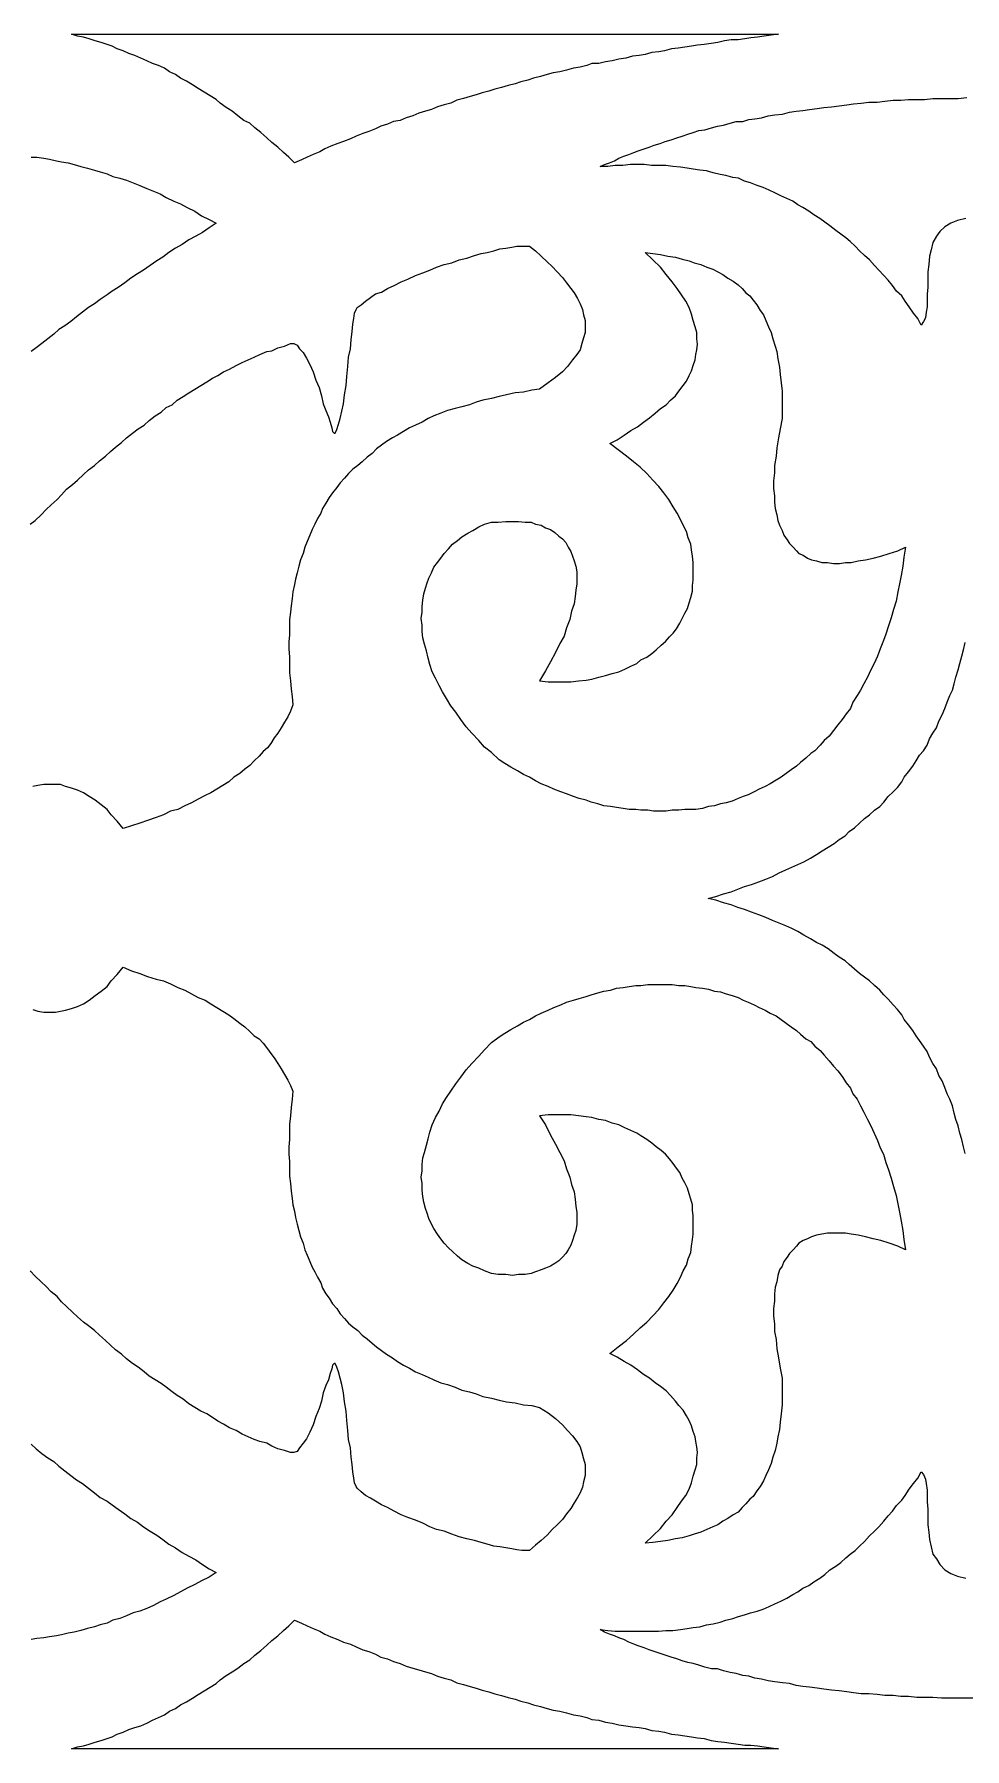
# Model space of a CAD drawing. Extents: x -372 to 372, y -358 to 358.
# Drawn here: x 123.5 to 161.3, y 227.8 to 297.5 of the extents above; entities that cross this region are included whole.
import ezdxf

# ---------------------------------------------------------------- set-up
doc = ezdxf.new("R2010")
doc.units = 0
doc.layers.add('LAYER_1', color=18, linetype='CONTINUOUS')

msp = doc.modelspace()

# ---------------------------------------------------------------- linework, layer by layer
at = {"layer": 'LAYER_1'}
for points in [[(153.406, 297.431), (153.132, 297.394), (152.857, 297.357), (152.583, 297.32), (152.342, 297.282), (152.068, 297.245), (151.793, 297.245), (151.518, 297.208), (151.244, 297.133), (150.969, 297.096), (150.695, 297.059), (150.42, 297.022), (150.18, 296.984), (149.905, 296.947), (149.63, 296.91), (149.356, 296.872), (149.081, 296.798), (148.841, 296.761), (148.566, 296.723), (148.292, 296.649), (148.051, 296.612), (147.777, 296.574), (147.502, 296.5), (147.228, 296.463), (146.953, 296.388), (146.678, 296.351), (146.404, 296.276), (146.129, 296.276), (145.923, 296.202), (145.649, 296.127), (145.374, 296.09), (145.099, 296.015), (144.825, 295.941), (144.55, 295.904), (144.31, 295.829), (144.035, 295.755), (143.761, 295.68), (143.52, 295.606), (143.246, 295.531), (143.005, 295.456), (142.731, 295.382), (142.456, 295.307), (142.181, 295.233), (141.941, 295.158), (141.667, 295.084), (141.426, 295.009), (141.186, 294.935), (140.911, 294.86), (140.637, 294.786), (140.396, 294.674), (140.122, 294.599), (139.847, 294.525), (139.607, 294.413), (139.367, 294.339), (139.092, 294.264), (138.852, 294.152), (138.577, 294.078), (138.337, 293.966), (138.062, 293.929), (137.822, 293.817), (137.547, 293.742), (137.341, 293.631), (137.067, 293.519), (136.826, 293.444), (136.552, 293.332), (136.312, 293.221), (136.037, 293.109), (135.797, 293.034), (135.522, 292.923), (135.282, 292.811), (135.076, 292.699), (134.801, 292.587), (134.561, 292.475), (134.321, 292.364), (134.046, 292.252), (133.806, 292.475), (133.6, 292.662), (133.359, 292.885), (133.119, 293.072), (132.913, 293.258), (132.673, 293.482), (132.433, 293.668), (132.227, 293.854), (131.986, 293.966), (131.746, 294.152), (131.506, 294.339), (131.265, 294.488), (131.025, 294.674), (130.854, 294.823), (130.613, 294.972), (130.373, 295.121), (130.133, 295.27), (129.892, 295.419), (129.652, 295.568), (129.412, 295.68), (129.206, 295.829), (128.966, 295.941), (128.76, 296.09), (128.519, 296.202), (128.279, 296.276), (128.039, 296.388), (127.798, 296.5), (127.558, 296.612), (127.318, 296.686), (127.078, 296.798), (126.837, 296.872), (126.631, 296.984), (126.425, 297.059), (126.185, 297.133), (125.945, 297.208), (125.704, 297.282), (125.464, 297.357), (125.224, 297.394), (124.984, 297.468), (153.711, 297.468)], [(148.601, 288.563), (148.91, 288.526), (149.219, 288.451), (149.527, 288.414), (149.802, 288.339), (150.077, 288.265), (150.283, 288.19), (150.557, 288.116), (150.798, 288.004), (151.038, 287.929), (151.244, 287.818), (151.45, 287.706), (151.656, 287.557), (151.862, 287.445), (152.068, 287.296), (152.239, 287.147), (152.377, 286.961), (152.548, 286.849), (152.686, 286.662), (152.823, 286.476), (152.96, 286.253), (153.098, 286.066), (153.2, 285.843), (153.303, 285.582), (153.406, 285.358), (153.475, 285.097), (153.578, 284.799), (153.647, 284.576), (153.681, 284.278), (153.75, 283.942), (153.784, 283.644), (153.818, 283.309), (153.853, 282.973), (153.853, 282.601), (153.853, 282.265), (153.853, 281.855), (153.784, 281.446), (153.715, 281.073), (153.647, 280.663), (153.612, 280.328), (153.544, 279.955), (153.544, 279.657), (153.509, 279.322), (153.509, 279.023), (153.544, 278.725), (153.544, 278.465), (153.578, 278.204), (153.647, 277.943), (153.681, 277.719), (153.75, 277.533), (153.853, 277.309), (153.921, 277.123), (154.059, 276.937), (154.162, 276.788), (154.299, 276.639), (154.436, 276.49), (154.539, 276.378), (154.711, 276.303), (154.883, 276.191), (155.054, 276.117), (155.26, 276.08), (155.466, 276.005), (155.706, 276.005), (155.947, 275.968), (156.187, 275.968), (156.427, 276.005), (156.668, 276.005), (156.942, 276.08), (157.251, 276.117), (157.56, 276.191), (157.869, 276.266), (158.212, 276.378), (158.556, 276.49), (158.864, 276.639), (158.796, 276.229), (158.761, 275.856), (158.693, 275.483), (158.624, 275.148), (158.556, 274.813), (158.487, 274.44), (158.384, 274.105), (158.281, 273.769), (158.178, 273.434), (158.075, 273.099), (157.972, 272.838), (157.835, 272.502), (157.732, 272.204), (157.594, 271.906), (157.457, 271.645), (157.32, 271.347), (157.182, 271.086), (157.045, 270.826), (156.908, 270.602), (156.736, 270.341), (156.633, 270.08), (156.462, 269.857), (156.29, 269.633), (156.118, 269.41), (155.947, 269.186), (155.775, 268.962), (155.569, 268.776), (155.397, 268.59), (155.191, 268.366), (155.02, 268.254), (154.814, 268.068), (154.608, 267.882), (154.436, 267.733), (154.23, 267.584), (154.024, 267.435), (153.818, 267.286), (153.612, 267.174), (153.372, 267.025), (153.166, 266.913), (152.926, 266.801), (152.72, 266.689), (152.48, 266.578), (152.274, 266.503), (152.068, 266.429), (151.827, 266.317), (151.587, 266.242), (151.347, 266.205), (151.107, 266.13), (150.866, 266.093), (150.626, 266.019), (150.351, 265.981), (149.905, 265.981), (149.665, 265.944), (149.39, 265.944), (149.15, 265.907), (148.635, 265.907), (148.395, 265.944), (148.12, 265.944), (147.914, 265.981), (147.639, 265.981), (147.399, 266.019), (147.125, 266.056), (146.884, 266.093), (146.61, 266.13), (146.369, 266.205), (146.095, 266.28), (145.889, 266.354), (145.614, 266.429), (145.374, 266.503), (145.099, 266.615), (144.859, 266.689), (144.584, 266.801), (144.344, 266.913), (144.069, 267.025), (143.829, 267.137), (143.589, 267.286), (143.349, 267.397), (143.108, 267.546), (142.834, 267.696), (142.593, 267.845), (142.353, 267.994), (142.044, 268.292), (141.77, 268.515), (141.529, 268.776), (141.255, 269.074), (141.014, 269.335), (140.808, 269.633), (140.602, 269.931), (140.396, 270.192), (140.225, 270.49), (140.053, 270.751), (139.916, 271.012), (139.779, 271.31), (139.641, 271.571), (139.538, 271.869), (139.47, 272.13), (139.401, 272.428), (139.332, 272.689), (139.264, 272.95), (139.229, 273.21), (139.229, 273.471), (139.195, 273.732), (139.229, 273.993), (139.229, 274.217), (139.264, 274.477), (139.298, 274.738), (139.367, 274.962), (139.435, 275.185), (139.504, 275.372), (139.607, 275.595), (139.71, 275.819), (139.847, 276.005), (139.985, 276.191), (140.122, 276.378), (140.294, 276.564), (140.465, 276.75), (140.671, 276.899), (140.843, 277.049), (141.083, 277.198), (141.289, 277.309), (141.529, 277.458), (141.77, 277.57), (142.044, 277.645), (142.319, 277.645), (142.628, 277.682), (143.143, 277.682), (143.417, 277.645), (143.658, 277.645), (143.829, 277.57), (144.069, 277.533), (144.241, 277.421), (144.447, 277.347), (144.619, 277.235), (144.79, 277.086), (144.928, 276.974), (145.065, 276.825), (145.168, 276.639), (145.271, 276.452), (145.34, 276.266), (145.408, 276.08), (145.477, 275.856), (145.511, 275.633), (145.511, 275.372), (145.511, 275.148), (145.477, 274.887), (145.443, 274.626), (145.408, 274.328), (145.305, 274.03), (145.237, 273.695), (145.099, 273.359), (144.996, 273.024), (144.825, 272.726), (144.653, 272.353), (144.447, 271.981), (144.241, 271.608), (144.001, 271.198), (144.344, 271.161), (145.271, 271.161), (145.58, 271.198), (145.889, 271.236), (146.129, 271.273), (146.404, 271.347), (146.678, 271.422), (146.953, 271.496), (147.228, 271.571), (147.468, 271.683), (147.708, 271.794), (147.948, 271.906), (148.12, 272.055), (148.36, 272.167), (148.566, 272.316), (148.738, 272.465), (148.944, 272.651), (149.116, 272.801), (149.287, 272.987), (149.425, 273.136), (149.562, 273.322), (149.699, 273.546), (149.802, 273.732), (149.905, 273.956), (150.008, 274.142), (150.077, 274.366), (150.145, 274.589), (150.214, 274.85), (150.214, 275.074), (150.248, 275.297), (150.248, 275.521), (150.248, 275.744), (150.248, 276.005), (150.214, 276.266), (150.18, 276.527), (150.145, 276.75), (150.042, 277.011), (149.974, 277.272), (149.836, 277.533), (149.733, 277.757), (149.596, 278.017), (149.425, 278.278), (149.253, 278.576), (149.047, 278.837), (148.841, 279.098), (148.601, 279.359), (148.36, 279.62), (148.086, 279.881), (147.811, 280.104), (147.537, 280.328), (147.193, 280.589), (146.85, 280.849), (147.159, 280.998), (147.434, 281.185), (147.708, 281.371), (147.983, 281.52), (148.223, 281.706), (148.463, 281.893), (148.704, 282.079), (148.91, 282.265), (149.15, 282.414), (149.322, 282.601), (149.527, 282.787), (149.665, 282.973), (149.836, 283.197), (149.974, 283.383), (150.077, 283.607), (150.18, 283.793), (150.248, 284.017), (150.317, 284.24), (150.351, 284.464), (150.386, 284.65), (150.42, 284.874), (150.386, 285.097), (150.386, 285.358), (150.317, 285.582), (150.248, 285.843), (150.18, 286.103), (150.077, 286.364), (149.939, 286.625), (149.768, 286.886), (149.596, 287.147), (149.39, 287.408), (149.15, 287.706), (148.91, 288.004), (148.601, 288.302), (148.292, 288.6)], [(149.665, 258.827), (149.905, 258.827), (150.145, 258.79), (150.351, 258.752), (150.626, 258.715), (150.866, 258.678), (151.107, 258.603), (151.347, 258.566), (151.587, 258.492), (151.827, 258.417), (152.068, 258.342), (152.274, 258.231), (152.48, 258.156), (152.72, 258.044), (152.926, 257.933), (153.166, 257.821), (153.372, 257.709), (153.612, 257.597), (153.818, 257.448), (154.024, 257.299), (154.23, 257.15), (154.436, 257.001), (154.608, 256.852), (154.814, 256.666), (155.02, 256.554), (155.191, 256.368), (155.397, 256.181), (155.569, 255.995), (155.775, 255.771), (155.947, 255.548), (156.118, 255.361), (156.29, 255.138), (156.462, 254.877), (156.633, 254.653), (156.736, 254.43), (156.908, 254.206), (157.045, 253.945), (157.182, 253.685), (157.32, 253.386), (157.457, 253.126), (157.594, 252.828), (157.732, 252.529), (157.835, 252.231), (157.972, 251.971), (158.075, 251.635), (158.178, 251.337), (158.281, 251.002), (158.384, 250.666), (158.487, 250.294), (158.556, 249.958), (158.624, 249.623), (158.693, 249.25), (158.761, 248.878), (158.796, 248.505), (158.864, 248.095), (158.556, 248.244), (158.212, 248.356), (157.869, 248.468), (157.56, 248.542), (157.251, 248.617), (156.942, 248.691), (156.668, 248.729), (156.427, 248.766), (155.706, 248.766), (155.466, 248.729), (155.26, 248.691), (155.054, 248.617), (154.883, 248.542), (154.711, 248.468), (154.539, 248.356), (154.436, 248.244), (154.299, 248.095), (154.162, 247.946), (154.059, 247.797), (153.921, 247.611), (153.853, 247.424), (153.75, 247.275), (153.681, 247.052), (153.647, 246.791), (153.578, 246.567), (153.544, 246.307), (153.544, 246.008), (153.509, 245.71), (153.509, 245.412), (153.544, 245.077), (153.544, 244.779), (153.612, 244.443), (153.647, 244.071), (153.715, 243.698), (153.784, 243.288), (153.853, 242.878), (153.853, 242.543), (153.853, 242.17), (153.853, 241.798), (153.818, 241.425), (153.784, 241.09), (153.75, 240.792), (153.681, 240.493), (153.647, 240.233), (153.578, 239.935), (153.475, 239.674), (153.406, 239.413), (153.303, 239.152), (153.2, 238.928), (153.098, 238.705), (152.96, 238.481), (152.823, 238.295), (152.686, 238.071), (152.548, 237.96), (152.377, 237.773), (152.239, 237.624), (152.068, 237.438), (151.862, 237.326), (151.656, 237.177), (151.45, 237.065), (151.244, 236.916), (151.038, 236.842), (150.798, 236.73), (150.557, 236.618), (150.283, 236.544), (150.077, 236.469), (149.802, 236.395), (149.527, 236.357), (149.219, 236.283), (148.91, 236.245), (148.601, 236.208), (148.292, 236.171), (148.601, 236.469), (148.91, 236.767), (149.15, 237.065), (149.39, 237.326), (149.596, 237.624), (149.768, 237.885), (149.939, 238.109), (150.077, 238.369), (150.18, 238.63), (150.248, 238.891), (150.317, 239.152), (150.386, 239.376), (150.386, 239.636), (150.42, 239.86), (150.386, 240.084), (150.351, 240.307), (150.317, 240.493), (150.248, 240.717), (150.18, 240.941), (150.077, 241.164), (149.974, 241.351), (149.836, 241.574), (149.665, 241.76), (149.527, 241.947), (149.322, 242.17), (149.15, 242.357), (148.91, 242.543), (148.704, 242.692), (148.463, 242.878), (148.223, 243.027), (147.983, 243.214), (147.708, 243.4), (147.434, 243.549), (147.159, 243.735), (146.85, 243.884), (147.193, 244.145), (147.537, 244.406), (147.811, 244.667), (148.086, 244.928), (148.36, 245.151), (148.601, 245.412), (148.841, 245.673), (149.047, 245.934), (149.253, 246.195), (149.425, 246.456), (149.596, 246.716), (149.733, 246.977), (149.836, 247.238), (149.974, 247.462), (150.042, 247.723), (150.145, 247.983), (150.18, 248.244), (150.214, 248.505), (150.248, 248.729), (150.248, 248.989), (150.248, 249.25), (150.248, 249.474), (150.214, 249.697), (150.214, 249.921), (150.145, 250.145), (150.077, 250.368), (150.008, 250.592), (149.905, 250.815), (149.802, 251.002), (149.699, 251.225), (149.562, 251.412), (149.425, 251.598), (149.287, 251.784), (149.116, 251.971), (148.944, 252.12), (148.738, 252.269), (148.566, 252.418), (148.36, 252.567), (148.12, 252.716), (147.948, 252.828), (147.708, 252.939), (147.468, 253.051), (147.228, 253.163), (146.953, 253.237), (146.678, 253.349), (146.404, 253.386), (146.129, 253.461), (145.889, 253.498), (145.58, 253.536), (145.271, 253.573), (144.344, 253.573), (144.001, 253.536), (144.241, 253.163), (144.447, 252.753), (144.653, 252.38), (144.825, 252.045), (144.996, 251.71), (145.099, 251.374), (145.237, 251.039), (145.305, 250.741), (145.408, 250.443), (145.443, 250.145), (145.477, 249.847), (145.511, 249.623), (145.511, 249.362), (145.511, 249.139), (145.477, 248.878), (145.408, 248.691), (145.34, 248.468), (145.271, 248.281), (145.168, 248.095), (145.065, 247.946), (144.928, 247.797), (144.79, 247.648), (144.619, 247.536), (144.447, 247.424), (144.241, 247.35), (144.069, 247.275), (143.829, 247.201), (143.658, 247.126), (143.417, 247.089), (143.143, 247.089), (142.902, 247.052), (142.628, 247.089), (142.319, 247.089), (142.044, 247.126), (141.77, 247.238), (141.529, 247.35), (141.289, 247.424), (141.083, 247.536), (140.843, 247.685), (140.671, 247.834), (140.465, 248.021), (140.294, 248.17), (140.122, 248.356), (139.985, 248.542), (139.847, 248.729), (139.71, 248.952), (139.607, 249.139), (139.504, 249.362), (139.435, 249.586), (139.367, 249.772), (139.298, 250.033), (139.264, 250.256), (139.229, 250.517), (139.229, 250.778), (139.195, 251.039), (139.229, 251.3), (139.229, 251.561), (139.264, 251.821), (139.332, 252.045), (139.401, 252.343), (139.47, 252.604), (139.538, 252.865), (139.641, 253.163), (139.779, 253.461), (139.916, 253.722), (140.053, 254.02), (140.225, 254.281), (140.396, 254.542), (140.602, 254.84), (140.808, 255.101), (141.014, 255.399), (141.255, 255.66), (141.529, 255.958), (141.77, 256.218), (142.044, 256.517), (142.353, 256.74), (142.593, 256.889), (142.834, 257.038), (143.108, 257.187), (143.349, 257.336), (143.589, 257.448), (143.829, 257.597), (144.069, 257.709), (144.344, 257.821), (144.584, 257.933), (144.859, 258.044), (145.099, 258.156), (145.374, 258.231), (145.614, 258.305), (145.889, 258.38), (146.095, 258.454), (146.369, 258.529), (146.61, 258.603), (146.884, 258.641), (147.125, 258.715), (147.399, 258.752), (147.639, 258.79), (147.914, 258.827), (148.12, 258.827), (148.395, 258.864), (149.39, 258.864)], [(134.321, 232.929), (134.561, 232.817), (134.801, 232.706), (135.076, 232.594), (135.282, 232.482), (135.522, 232.37), (135.797, 232.258), (136.037, 232.147), (136.312, 232.072), (136.552, 231.96), (136.826, 231.848), (137.067, 231.774), (137.341, 231.662), (137.547, 231.55), (137.822, 231.476), (138.062, 231.364), (138.337, 231.29), (138.577, 231.178), (138.852, 231.103), (139.092, 231.029), (139.367, 230.954), (139.607, 230.88), (139.847, 230.768), (140.122, 230.693), (140.396, 230.619), (140.637, 230.507), (140.911, 230.432), (141.186, 230.358), (141.426, 230.283), (141.667, 230.209), (141.941, 230.134), (142.181, 230.06), (142.456, 229.985), (142.731, 229.911), (143.005, 229.836), (143.246, 229.762), (143.52, 229.687), (143.761, 229.613), (144.035, 229.538), (144.31, 229.464), (144.55, 229.389), (144.825, 229.352), (145.099, 229.277), (145.374, 229.203), (145.649, 229.166), (145.923, 229.091), (146.129, 229.016), (146.404, 228.979), (146.678, 228.905), (146.953, 228.867), (147.228, 228.793), (147.502, 228.756), (147.777, 228.718), (148.051, 228.681), (148.292, 228.644), (148.566, 228.569), (148.841, 228.532), (149.081, 228.495), (149.356, 228.42), (149.63, 228.383), (149.905, 228.346), (150.18, 228.308), (150.42, 228.271), (150.695, 228.234), (150.969, 228.159), (151.244, 228.122), (151.518, 228.085), (151.793, 228.048), (152.068, 228.01), (152.342, 227.973), (152.583, 227.973), (152.857, 227.936), (153.132, 227.899), (153.406, 227.861), (153.715, 227.825), (124.984, 227.825), (125.224, 227.899), (125.464, 227.936), (125.704, 228.01), (125.945, 228.085), (126.185, 228.159), (126.425, 228.234), (126.631, 228.308), (126.837, 228.42), (127.078, 228.495), (127.318, 228.607), (127.558, 228.681), (127.798, 228.756), (128.039, 228.867), (128.279, 228.979), (128.519, 229.091), (128.76, 229.203), (128.966, 229.352), (129.206, 229.464), (129.412, 229.613), (129.652, 229.724), (129.892, 229.874), (130.133, 230.023), (130.373, 230.172), (130.613, 230.321), (130.854, 230.47), (131.025, 230.619), (131.265, 230.805), (131.506, 230.954), (131.746, 231.103), (131.986, 231.29), (132.227, 231.439), (132.433, 231.625), (132.673, 231.811), (132.913, 232.035), (133.119, 232.221), (133.359, 232.407), (133.6, 232.631), (133.806, 232.817), (134.046, 233.041)]]:
    msp.add_lwpolyline(points, close=True, dxfattribs=at)
for points in [[(161.325, 289.979), (160.981, 289.904), (160.707, 289.793), (160.466, 289.643), (160.26, 289.457), (160.123, 289.271), (159.986, 289.01), (159.917, 288.712), (159.849, 288.451), (159.814, 288.116), (159.78, 287.818), (159.78, 287.519), (159.78, 287.184), (159.746, 286.923), (159.746, 286.662), (159.746, 286.402), (159.711, 286.178), (159.677, 285.954), (159.608, 285.805), (159.505, 285.656), (159.368, 285.917), (159.196, 286.141), (159.025, 286.402), (158.853, 286.625), (158.716, 286.849), (158.51, 287.035), (158.338, 287.259), (158.166, 287.482), (157.995, 287.669), (157.789, 287.892), (157.617, 288.078), (157.411, 288.302), (157.205, 288.488), (156.999, 288.675), (156.828, 288.861), (156.622, 289.047), (156.45, 289.196), (156.244, 289.345), (156.038, 289.494), (155.798, 289.681), (155.592, 289.83), (155.386, 289.979), (155.146, 290.128), (154.94, 290.277), (154.699, 290.426), (154.493, 290.538), (154.288, 290.687), (154.047, 290.799), (153.807, 290.91), (153.567, 291.022), (153.326, 291.134), (153.086, 291.246), (152.846, 291.32), (152.571, 291.432), (152.331, 291.507), (152.091, 291.618), (151.85, 291.656), (151.576, 291.73), (151.335, 291.767), (151.061, 291.842), (150.786, 291.916), (150.512, 291.954), (150.237, 291.991), (149.997, 292.028), (149.722, 292.066), (149.413, 292.103), (149.138, 292.14), (148.555, 292.14), (148.246, 292.177), (147.697, 292.177), (147.388, 292.14), (147.079, 292.14), (146.77, 292.103), (146.461, 292.103), (146.633, 292.177), (146.839, 292.252), (147.045, 292.326), (147.216, 292.438), (147.422, 292.513), (147.628, 292.587), (147.834, 292.662), (148.006, 292.736), (148.246, 292.811), (148.452, 292.885), (148.658, 292.96), (148.898, 293.034), (149.104, 293.109), (149.344, 293.183), (149.585, 293.258), (149.791, 293.332), (150.031, 293.407), (150.237, 293.482), (150.477, 293.556), (150.718, 293.593), (150.992, 293.668), (151.232, 293.742), (151.473, 293.78), (151.747, 293.854), (151.988, 293.929), (152.262, 293.929), (152.503, 294.003), (152.743, 294.04), (153.017, 294.078), (153.292, 294.152), (153.567, 294.19), (153.876, 294.227), (154.15, 294.301), (154.425, 294.339), (154.699, 294.376), (154.974, 294.413), (155.283, 294.45), (155.558, 294.488), (155.867, 294.525), (156.176, 294.562), (156.484, 294.599), (156.759, 294.637), (157.068, 294.674), (157.377, 294.711), (157.72, 294.711), (158.029, 294.748), (158.372, 294.786), (158.681, 294.786), (158.99, 294.823), (159.643, 294.823), (159.986, 294.86), (161.016, 294.86), (161.359, 294.898)], [(123.336, 292.475), (123.576, 292.475), (123.851, 292.438), (124.091, 292.401), (124.366, 292.326), (124.572, 292.289), (124.846, 292.252), (125.087, 292.177), (125.361, 292.103), (125.636, 292.028), (125.91, 291.954), (126.151, 291.879), (126.425, 291.805), (126.666, 291.693), (126.94, 291.618), (127.215, 291.544), (127.49, 291.432), (127.764, 291.32), (128.039, 291.208), (128.313, 291.097), (128.588, 290.985), (128.828, 290.836), (129.137, 290.687), (129.412, 290.575), (129.686, 290.426), (129.995, 290.277), (130.27, 290.091), (130.579, 289.942), (130.854, 289.793), (130.579, 289.606), (130.304, 289.42), (130.03, 289.271), (129.755, 289.122), (129.48, 288.935), (129.206, 288.786), (128.931, 288.6), (128.691, 288.414), (128.451, 288.265), (128.176, 288.078), (127.901, 287.892), (127.661, 287.743), (127.387, 287.557), (127.146, 287.37), (126.872, 287.184), (126.631, 287.035), (126.425, 286.886), (126.151, 286.7), (125.91, 286.513), (125.67, 286.364), (125.43, 286.178), (125.19, 285.992), (124.949, 285.805), (124.709, 285.619), (124.469, 285.47), (124.263, 285.284), (124.022, 285.097), (123.782, 284.911), (123.542, 284.725), (123.336, 284.576)], [(123.302, 277.57), (123.508, 277.719), (123.748, 277.943), (123.954, 278.166), (124.16, 278.353), (124.4, 278.576), (124.572, 278.763), (124.778, 278.986), (125.018, 279.173), (125.224, 279.359), (125.464, 279.582), (125.67, 279.769), (125.91, 279.955), (126.116, 280.141), (126.357, 280.328), (126.563, 280.514), (126.769, 280.7), (127.009, 280.887), (127.215, 281.073), (127.455, 281.259), (127.695, 281.446), (127.936, 281.595), (128.142, 281.781), (128.382, 281.967), (128.622, 282.116), (128.828, 282.303), (129.069, 282.414), (129.275, 282.601), (129.515, 282.75), (129.755, 282.899), (129.995, 283.048), (130.236, 283.197), (130.476, 283.346), (130.716, 283.495), (130.922, 283.607), (131.163, 283.756), (131.403, 283.868), (131.677, 284.017), (131.918, 284.129), (132.158, 284.24), (132.398, 284.352), (132.639, 284.464), (132.913, 284.576), (133.119, 284.613), (133.359, 284.725), (133.634, 284.799), (133.874, 284.911), (134.012, 284.911), (134.149, 284.837), (134.252, 284.687), (134.389, 284.538), (134.527, 284.315), (134.664, 284.054), (134.801, 283.756), (134.904, 283.421), (135.041, 283.122), (135.144, 282.787), (135.213, 282.452), (135.316, 282.191), (135.419, 281.93), (135.488, 281.706), (135.556, 281.483), (135.591, 281.334), (135.659, 281.259), (135.694, 281.259), (135.762, 281.408), (135.831, 281.632), (135.9, 281.855), (135.968, 282.154), (136.037, 282.452), (136.071, 282.824), (136.14, 283.197), (136.174, 283.57), (136.209, 283.979), (136.243, 284.352), (136.312, 284.687), (136.346, 285.06), (136.38, 285.395), (136.415, 285.694), (136.449, 285.917), (136.483, 286.141), (136.552, 286.29), (136.586, 286.364), (136.758, 286.476), (136.929, 286.625), (137.135, 286.774), (137.341, 286.923), (137.582, 286.998), (137.822, 287.147), (138.097, 287.259), (138.371, 287.408), (138.646, 287.519), (138.955, 287.669), (139.264, 287.78), (139.538, 287.892), (139.813, 288.004), (140.122, 288.116), (140.431, 288.19), (140.74, 288.302), (141.049, 288.377), (141.358, 288.488), (141.632, 288.563), (141.873, 288.6), (142.147, 288.675), (142.387, 288.749), (142.628, 288.786), (142.868, 288.824), (143.074, 288.861), (143.589, 288.861), (143.829, 288.675), (144.069, 288.451), (144.31, 288.227), (144.516, 288.041), (144.722, 287.818), (144.928, 287.594), (145.099, 287.37), (145.271, 287.147), (145.408, 286.961), (145.546, 286.737), (145.649, 286.513), (145.752, 286.29), (145.786, 286.066), (145.854, 285.843), (145.854, 285.619), (145.854, 285.358), (145.786, 285.135), (145.717, 284.911), (145.649, 284.65), (145.511, 284.464), (145.34, 284.24), (145.134, 283.979), (144.928, 283.756), (144.653, 283.532), (144.344, 283.309), (144.001, 283.048), (143.692, 283.011), (143.349, 282.936), (143.005, 282.899), (142.662, 282.824), (142.353, 282.75), (142.044, 282.675), (141.701, 282.601), (141.426, 282.526), (141.152, 282.414), (140.843, 282.34), (140.568, 282.265), (140.259, 282.191), (139.985, 282.079), (139.71, 281.967), (139.47, 281.855), (139.229, 281.706), (138.955, 281.595), (138.714, 281.483), (138.474, 281.334), (138.234, 281.185), (138.028, 281.073), (137.788, 280.924), (137.582, 280.775), (137.376, 280.626), (137.204, 280.439), (136.998, 280.29), (136.792, 280.104), (136.621, 279.955), (136.415, 279.806), (136.243, 279.62), (136.071, 279.433), (135.9, 279.247), (135.762, 279.061), (135.591, 278.837), (135.453, 278.651), (135.316, 278.427), (135.179, 278.204), (135.11, 278.017), (134.973, 277.794), (134.87, 277.57), (134.767, 277.347), (134.664, 277.123), (134.561, 276.862), (134.458, 276.639), (134.389, 276.378), (134.286, 276.117), (134.218, 275.856), (134.149, 275.595), (134.08, 275.334), (134.046, 275.111), (133.977, 274.813), (133.943, 274.552), (133.909, 274.254), (133.874, 273.993), (133.84, 273.695), (133.84, 273.397), (133.84, 273.061), (133.806, 272.801), (133.806, 272.502), (133.84, 272.167), (133.84, 271.869), (133.84, 271.534), (133.874, 271.198), (133.909, 270.863), (133.943, 270.565), (133.977, 270.229), (133.874, 269.969), (133.771, 269.745), (133.634, 269.521), (133.497, 269.298), (133.359, 269.074), (133.222, 268.888), (133.085, 268.664), (132.948, 268.478), (132.776, 268.329), (132.604, 268.143), (132.398, 267.956), (132.227, 267.77), (132.021, 267.621), (131.815, 267.435), (131.574, 267.286), (131.368, 267.099), (131.128, 266.95), (130.888, 266.801), (130.648, 266.652), (130.407, 266.54), (130.133, 266.391), (129.858, 266.242), (129.583, 266.13), (129.309, 265.981), (129, 265.907), (128.725, 265.758), (128.416, 265.646), (128.073, 265.534), (127.764, 265.422), (127.421, 265.311), (127.078, 265.199), (126.837, 265.497), (126.597, 265.758), (126.425, 265.981), (126.185, 266.168), (125.945, 266.354), (125.704, 266.503), (125.464, 266.652), (125.224, 266.764), (124.984, 266.838), (124.743, 266.913), (124.537, 266.988), (123.851, 266.988), (123.611, 266.95), (123.405, 266.913)], [(161.29, 252.008), (161.222, 252.269), (161.153, 252.567), (161.084, 252.828), (161.016, 253.126), (160.913, 253.386), (160.844, 253.647), (160.775, 253.945), (160.672, 254.206), (160.569, 254.43), (160.466, 254.691), (160.363, 254.952), (160.226, 255.175), (160.123, 255.436), (159.986, 255.66), (159.849, 255.92), (159.746, 256.144), (159.608, 256.368), (159.437, 256.591), (159.299, 256.777), (159.162, 257.001), (158.99, 257.225), (158.819, 257.448), (158.716, 257.634), (158.544, 257.858), (158.372, 258.044), (158.166, 258.268), (157.995, 258.454), (157.823, 258.641), (157.617, 258.827), (157.411, 259.013), (157.205, 259.162), (156.999, 259.311), (156.793, 259.498), (156.587, 259.684), (156.416, 259.833), (156.176, 259.982), (155.97, 260.131), (155.729, 260.317), (155.489, 260.466), (155.249, 260.578), (155.008, 260.727), (154.734, 260.876), (154.493, 261.025), (154.253, 261.137), (154.013, 261.249), (153.738, 261.361), (153.464, 261.473), (153.189, 261.584), (152.914, 261.696), (152.606, 261.808), (152.331, 261.92), (152.056, 261.994), (151.782, 262.106), (151.473, 262.181), (151.164, 262.292), (150.855, 262.367), (151.164, 262.441), (151.473, 262.553), (151.782, 262.628), (152.056, 262.74), (152.331, 262.851), (152.606, 262.926), (152.914, 263.038), (153.189, 263.149), (153.464, 263.261), (153.738, 263.41), (154.013, 263.522), (154.253, 263.634), (154.493, 263.746), (154.734, 263.857), (155.008, 264.006), (155.249, 264.156), (155.489, 264.305), (155.729, 264.454), (155.97, 264.603), (156.176, 264.752), (156.416, 264.901), (156.587, 265.087), (156.793, 265.236), (156.999, 265.422), (157.205, 265.609), (157.411, 265.758), (157.617, 265.944), (157.823, 266.093), (157.995, 266.28), (158.166, 266.503), (158.372, 266.689), (158.544, 266.876), (158.716, 267.099), (158.819, 267.286), (158.99, 267.509), (159.162, 267.733), (159.299, 267.956), (159.437, 268.18), (159.608, 268.366), (159.746, 268.59), (159.849, 268.851), (159.986, 269.074), (160.123, 269.298), (160.226, 269.559), (160.363, 269.82), (160.466, 270.08), (160.569, 270.341), (160.672, 270.602), (160.775, 270.826), (160.844, 271.086), (160.913, 271.347), (161.016, 271.645), (161.084, 271.906), (161.153, 272.204), (161.222, 272.465), (161.29, 272.763)], [(123.405, 257.858), (123.611, 257.784), (123.851, 257.746), (124.331, 257.746), (124.537, 257.784), (124.743, 257.821), (124.984, 257.895), (125.224, 257.97), (125.464, 258.082), (125.704, 258.231), (125.945, 258.417), (126.185, 258.603), (126.425, 258.79), (126.597, 259.013), (126.837, 259.274), (127.078, 259.572), (127.421, 259.423), (127.764, 259.311), (128.073, 259.2), (128.416, 259.088), (128.725, 259.013), (129, 258.901), (129.309, 258.752), (129.583, 258.641), (129.858, 258.492), (130.133, 258.342), (130.407, 258.231), (130.648, 258.082), (130.888, 257.933), (131.128, 257.784), (131.368, 257.634), (131.574, 257.485), (131.815, 257.299), (132.021, 257.15), (132.227, 256.964), (132.398, 256.777), (132.604, 256.666), (132.776, 256.479), (132.948, 256.256), (133.085, 256.069), (133.222, 255.883), (133.359, 255.66), (133.497, 255.436), (133.634, 255.212), (133.771, 254.989), (133.874, 254.765), (133.977, 254.542), (133.943, 254.206), (133.909, 253.871), (133.874, 253.536), (133.84, 253.2), (133.84, 252.902), (133.84, 252.567), (133.806, 252.269), (133.806, 251.971), (133.84, 251.672), (133.84, 251.374), (133.84, 251.076), (133.874, 250.778), (133.909, 250.48), (133.943, 250.182), (133.977, 249.921), (134.046, 249.66), (134.08, 249.399), (134.149, 249.139), (134.218, 248.878), (134.286, 248.617), (134.389, 248.356), (134.458, 248.095), (134.561, 247.872), (134.664, 247.611), (134.767, 247.387), (134.87, 247.201), (134.973, 246.977), (135.11, 246.754), (135.179, 246.53), (135.316, 246.307), (135.453, 246.12), (135.591, 245.897), (135.762, 245.71), (135.9, 245.487), (136.071, 245.3), (136.243, 245.114), (136.415, 244.965), (136.621, 244.816), (136.792, 244.63), (136.998, 244.481), (137.204, 244.294), (137.376, 244.145), (137.582, 243.996), (137.788, 243.847), (138.028, 243.698), (138.234, 243.549), (138.474, 243.4), (138.714, 243.288), (138.955, 243.139), (139.229, 243.027), (139.47, 242.916), (139.71, 242.804), (139.985, 242.692), (140.259, 242.617), (140.568, 242.506), (140.843, 242.394), (141.152, 242.319), (141.426, 242.245), (141.701, 242.133), (142.044, 242.059), (142.353, 241.984), (142.662, 241.909), (143.005, 241.872), (143.349, 241.798), (143.692, 241.76), (144.001, 241.686), (144.344, 241.462), (144.653, 241.239), (144.928, 240.978), (145.134, 240.754), (145.34, 240.531), (145.511, 240.307), (145.649, 240.084), (145.717, 239.86), (145.786, 239.599), (145.854, 239.376), (145.854, 239.152), (145.854, 238.928), (145.786, 238.668), (145.752, 238.444), (145.649, 238.22), (145.546, 238.034), (145.408, 237.811), (145.271, 237.587), (145.099, 237.363), (144.928, 237.14), (144.722, 236.916), (144.516, 236.73), (144.31, 236.506), (144.069, 236.283), (143.829, 236.096), (143.589, 235.873), (143.28, 235.873), (143.074, 235.91), (142.868, 235.947), (142.628, 235.985), (142.387, 236.022), (142.147, 236.059), (141.873, 236.134), (141.632, 236.208), (141.358, 236.283), (141.049, 236.357), (140.74, 236.432), (140.431, 236.544), (140.122, 236.655), (139.813, 236.73), (139.538, 236.842), (139.264, 236.991), (138.955, 237.103), (138.646, 237.214), (138.371, 237.326), (138.097, 237.475), (137.822, 237.624), (137.582, 237.736), (137.341, 237.885), (137.135, 237.997), (136.929, 238.109), (136.758, 238.258), (136.586, 238.407), (136.552, 238.481), (136.483, 238.63), (136.449, 238.817), (136.415, 239.077), (136.38, 239.376), (136.346, 239.674), (136.312, 240.046), (136.243, 240.382), (136.209, 240.754), (136.174, 241.164), (136.14, 241.537), (136.071, 241.909), (136.037, 242.282), (135.968, 242.617), (135.9, 242.878), (135.831, 243.139), (135.762, 243.325), (135.694, 243.475), (135.659, 243.475), (135.591, 243.4), (135.556, 243.251), (135.488, 243.065), (135.419, 242.804), (135.316, 242.58), (135.213, 242.282), (135.144, 241.947), (135.041, 241.649), (134.904, 241.313), (134.801, 240.978), (134.664, 240.68), (134.527, 240.419), (134.389, 240.233), (134.252, 240.046), (134.149, 239.897), (134.012, 239.86), (133.874, 239.86), (133.634, 239.935), (133.359, 240.009), (133.119, 240.121), (132.913, 240.233), (132.639, 240.307), (132.398, 240.382), (132.158, 240.493), (131.918, 240.605), (131.677, 240.754), (131.403, 240.866), (131.163, 241.015), (130.922, 241.127), (130.716, 241.276), (130.476, 241.425), (130.236, 241.537), (129.995, 241.686), (129.755, 241.835), (129.515, 242.021), (129.275, 242.17), (129.069, 242.319), (128.828, 242.506), (128.622, 242.655), (128.382, 242.804), (128.142, 242.953), (127.936, 243.139), (127.695, 243.325), (127.455, 243.475), (127.215, 243.661), (127.009, 243.847), (126.769, 244.033), (126.563, 244.22), (126.357, 244.406), (126.116, 244.63), (125.91, 244.816), (125.67, 245.002), (125.464, 245.151), (125.224, 245.375), (125.018, 245.561), (124.778, 245.785), (124.572, 245.971), (124.4, 246.195), (124.16, 246.381), (123.954, 246.605), (123.748, 246.791), (123.508, 247.015), (123.302, 247.238)], [(123.336, 240.195), (123.542, 240.009), (123.782, 239.823), (124.022, 239.636), (124.263, 239.487), (124.469, 239.301), (124.709, 239.115), (124.949, 238.928), (125.19, 238.742), (125.43, 238.593), (125.67, 238.407), (125.91, 238.22), (126.151, 238.034), (126.425, 237.885), (126.631, 237.736), (126.872, 237.55), (127.146, 237.363), (127.387, 237.177), (127.661, 237.028), (127.901, 236.842), (128.176, 236.655), (128.451, 236.506), (128.691, 236.32), (128.931, 236.134), (129.206, 235.985), (129.48, 235.798), (129.755, 235.649), (130.03, 235.5), (130.304, 235.314), (130.579, 235.128), (130.854, 234.979), (130.579, 234.792), (130.27, 234.643), (129.995, 234.494), (129.686, 234.345), (129.412, 234.196), (129.137, 234.047), (128.828, 233.898), (128.588, 233.786), (128.313, 233.637), (128.039, 233.525), (127.764, 233.413), (127.49, 233.339), (127.215, 233.227), (126.94, 233.115), (126.666, 233.041), (126.425, 232.929), (126.151, 232.855), (125.91, 232.78), (125.636, 232.706), (125.361, 232.631), (125.087, 232.556), (124.846, 232.519), (124.572, 232.445), (124.366, 232.407), (124.091, 232.37), (123.851, 232.333), (123.576, 232.296), (123.336, 232.258)], [(163.123, 229.874), (160.329, 229.874), (159.986, 229.911), (159.334, 229.911), (158.99, 229.948), (158.681, 229.948), (158.372, 229.985), (158.029, 229.985), (157.72, 230.023), (157.377, 230.06), (157.068, 230.06), (156.759, 230.097), (156.484, 230.134), (156.176, 230.172), (155.867, 230.209), (155.558, 230.246), (155.283, 230.283), (154.974, 230.321), (154.699, 230.358), (154.425, 230.395), (154.15, 230.47), (153.876, 230.507), (153.567, 230.544), (153.292, 230.582), (153.017, 230.656), (152.743, 230.693), (152.503, 230.768), (152.262, 230.805), (151.988, 230.88), (151.747, 230.917), (151.473, 230.991), (151.232, 231.066), (150.992, 231.066), (150.718, 231.14), (150.477, 231.215), (150.237, 231.29), (150.031, 231.327), (149.791, 231.401), (149.585, 231.476), (149.344, 231.55), (149.104, 231.625), (148.898, 231.699), (148.658, 231.774), (148.452, 231.848), (148.246, 231.923), (148.006, 231.998), (147.834, 232.072), (147.628, 232.147), (147.422, 232.258), (147.216, 232.333), (147.045, 232.407), (146.839, 232.482), (146.633, 232.556), (146.461, 232.668), (146.77, 232.631), (147.079, 232.594), (148.83, 232.594), (149.138, 232.631), (149.413, 232.631), (149.722, 232.668), (149.997, 232.706), (150.237, 232.743), (150.512, 232.78), (150.786, 232.855), (151.061, 232.892), (151.335, 232.966), (151.576, 233.041), (151.85, 233.115), (152.091, 233.19), (152.331, 233.264), (152.571, 233.339), (152.846, 233.413), (153.086, 233.488), (153.326, 233.6), (153.567, 233.712), (153.807, 233.823), (154.047, 233.935), (154.288, 234.084), (154.493, 234.196), (154.699, 234.345), (154.94, 234.457), (155.146, 234.606), (155.386, 234.755), (155.592, 234.904), (155.798, 235.09), (156.038, 235.239), (156.244, 235.388), (156.45, 235.575), (156.622, 235.724), (156.828, 235.873), (156.999, 236.059), (157.205, 236.245), (157.411, 236.469), (157.617, 236.655), (157.789, 236.842), (157.995, 237.065), (158.166, 237.289), (158.338, 237.475), (158.51, 237.699), (158.716, 237.922), (158.853, 238.109), (159.025, 238.369), (159.196, 238.593), (159.368, 238.817), (159.505, 239.077), (159.608, 238.966), (159.677, 238.779), (159.711, 238.593), (159.746, 238.332), (159.746, 238.071), (159.746, 237.848), (159.78, 237.55), (159.78, 237.252), (159.78, 236.916), (159.814, 236.618), (159.849, 236.32), (159.917, 236.022), (159.986, 235.724), (160.123, 235.537), (160.26, 235.314), (160.466, 235.09), (160.707, 234.941), (160.981, 234.829), (161.325, 234.755)]]:
    msp.add_lwpolyline(points, dxfattribs=at)

doc.saveas('drawing.dxf')
